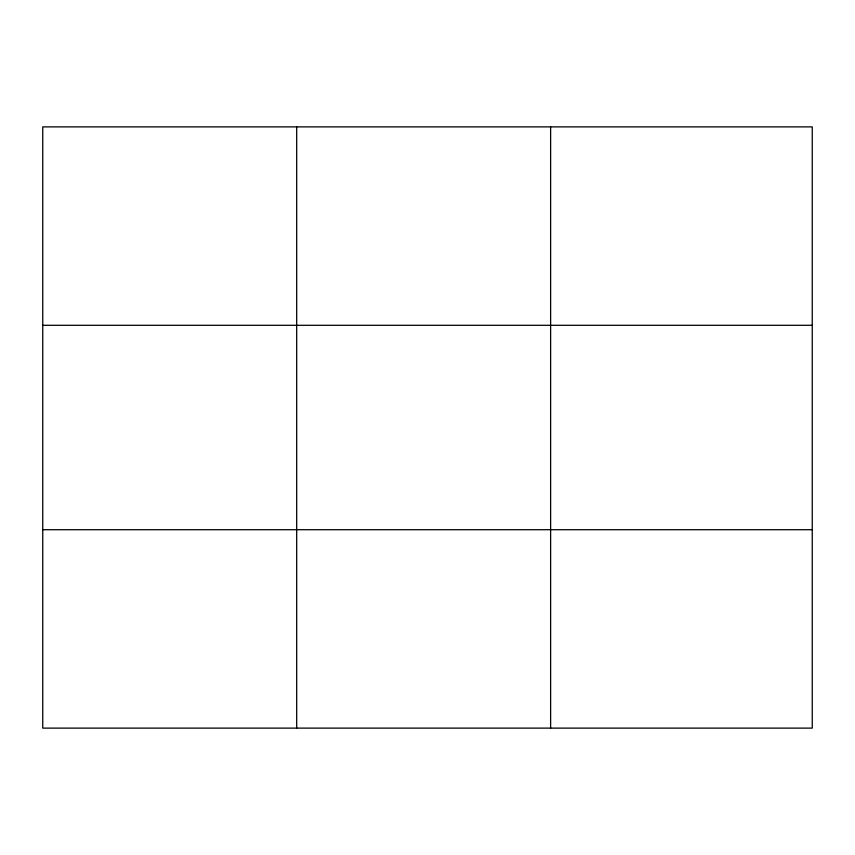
<?xml version="1.0" encoding="UTF-8"?>
<svg xmlns="http://www.w3.org/2000/svg" width="855" height="855" viewBox="0 0 855 855"><rect width="100%" height="100%" fill="white"/><g stroke="black" fill="none" stroke-linecap="round" stroke-linejoin="round"><path stroke-width="1.28" d="M296.685 126.882L296.685 728.118M550.62 126.882L550.62 728.118M812.25 529.705L812.25 728.118L42.75 728.118L42.75 126.882L812.25 126.882L812.25 529.705L42.75 529.705M42.75 325.295L812.25 325.295"/></g></svg>
